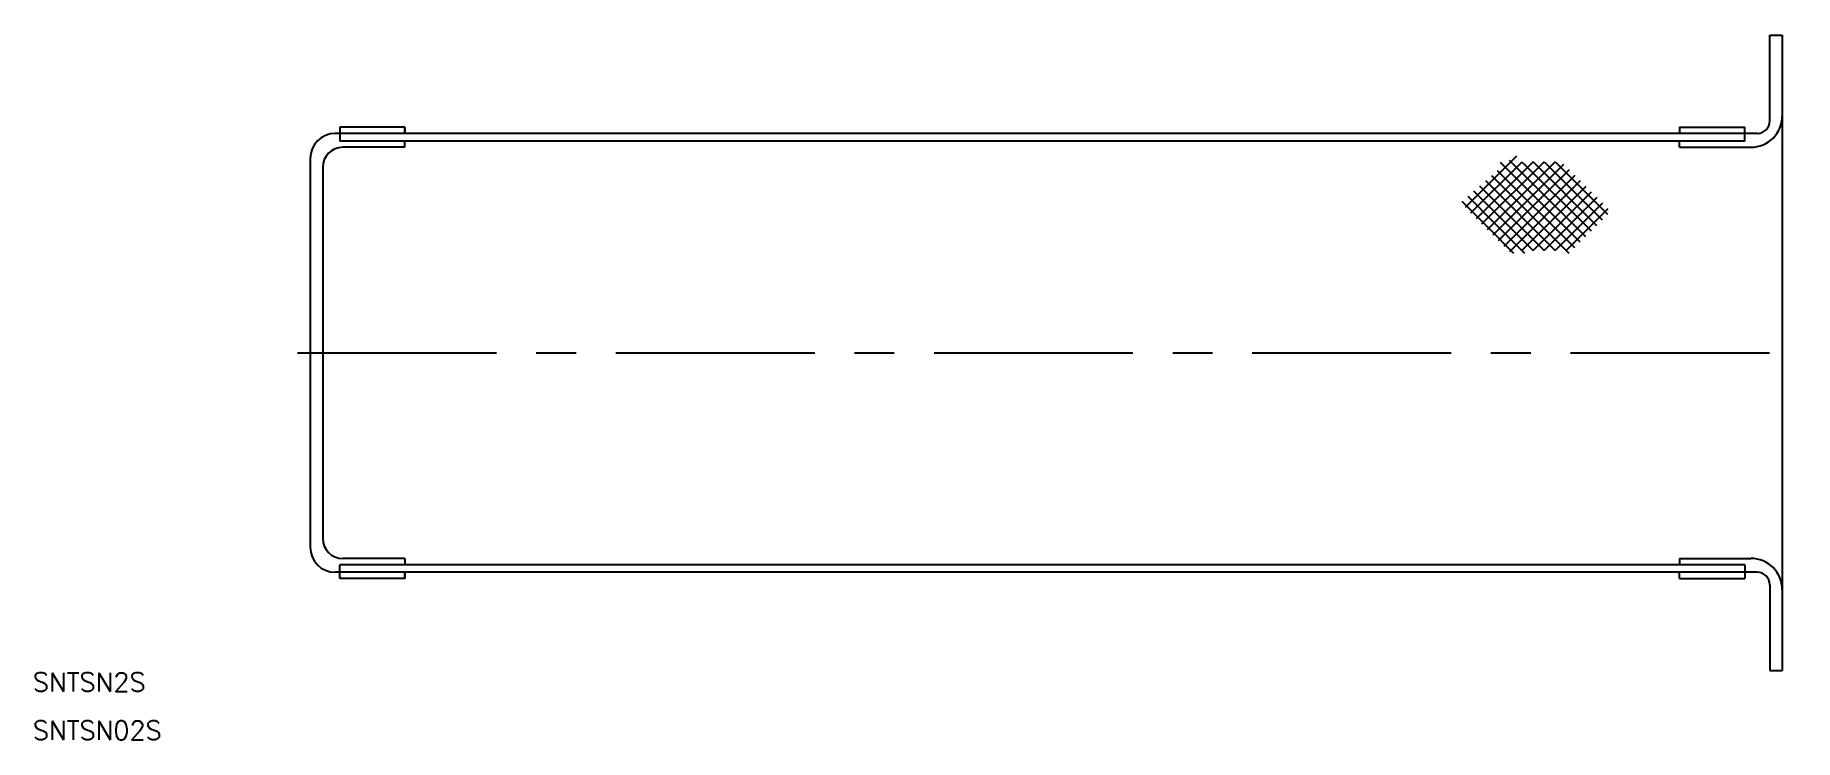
# Model space of a CAD drawing. Extents: x -44 to 237, y -62 to 51.
import ezdxf

# ---------------------------------------------------------------- set-up
doc = ezdxf.new("R2010")
doc.units = 0
doc.linetypes.add('CENTER', pattern=[50.8, 31.75, -6.35, 6.35, -6.35])
doc.layers.get('0').update_dxf_attribs({"linetype": 'CONTINUOUS'})
doc.layers.add('CENTER', color=1, linetype='CENTER')
doc.styles.get("Standard").update_dxf_attribs({"font": 'txt.shx', "height": 3, "bigfont": 'bigfont.shx'})

msp = doc.modelspace()

# ---------------------------------------------------------------- linework, layer by layer
at = {"color": 7, "linetype": 'CONTINUOUS'}
for p, q in [((233, 37), (233, 50.66)), ((233, 50.66), (235, 50.66)), ((235, 50.66), (235, -50.66)), ((231, 35), (4, 35)), ((15.1, 36), (4.71, 36)), ((4.71, 36), (4.71, 33.79)), ((229, 33.79), (4.71, 33.79)), ((15.1, 36.01), (15.1, 35)), ((15.1, 35), (15.1, 36)), ((15.1, 32.79), (15.1, 33.79)), ((218.6, 36.01), (229, 36.01)), ((218.6, 36.01), (218.6, 35)), ((218.6, 32.79), (218.6, 33.79)), ((229, 33.79), (229, 36.01)), ((0, 31), (0, -31)), ((15.1, 32.79), (5.2, 32.79)), ((192.55, 31.37), (184.36, 23.17)), ((218.6, 32.79), (230, 32.79)), ((2, 29.59), (2, -29.59)), ((193.4, 30.44), (185.24, 22.29)), ((195.21, 30.48), (186.12, 21.4)), ((196.97, 30.48), (187.01, 20.52)), ((198.74, 30.48), (187.89, 19.63)), ((188.56, 28.29), (200.93, 15.92)), ((200.09, 30.07), (188.78, 18.75)), ((189.51, 29.11), (201.82, 16.8)), ((200.98, 29.18), (189.66, 17.87)), ((189.94, 30.44), (202.7, 17.69)), ((201.86, 28.3), (190.54, 16.98)), ((191.4, 30.76), (203.59, 18.57)), ((191.4, 30.76), (203.59, 18.57)), ((193.48, 30.44), (204.47, 19.45)), ((195.21, 30.48), (205.35, 20.34)), ((195.21, 30.48), (205.35, 20.34)), ((197.02, 30.44), (206.24, 21.22)), ((198.78, 30.44), (207.12, 22.1)), ((185.73, 25.82), (195.21, 16.34)), ((186.67, 26.64), (196.97, 16.34)), ((187.62, 27.47), (198.74, 16.34)), ((187.62, 27.47), (198.74, 16.34)), ((202.74, 27.42), (191.43, 16.1)), ((203.63, 26.53), (193.44, 16.34)), ((204.51, 25.65), (195.21, 16.34)), ((183.84, 24.17), (188.14, 19.88)), ((184.78, 25), (189.02, 20.76)), ((205.4, 24.76), (196.97, 16.34)), ((206.28, 23.88), (198.74, 16.34)), ((207.16, 23), (200.51, 16.34)), ((188.14, 19.88), (192.1, 15.91)), ((189.02, 20.76), (193.87, 15.91)), ((15.1, -32.79), (5.2, -32.79)), ((15.1, -32.79), (15.1, -33.79)), ((218.6, -32.79), (230, -32.79)), ((218.6, -32.79), (218.6, -33.79)), ((231, -35), (4, -35)), ((229, -33.79), (4.71, -33.79)), ((4.71, -36), (4.71, -33.79)), ((15.1, -36), (4.71, -36)), ((15.1, -36.01), (15.1, -35)), ((15.1, -35), (15.1, -36)), ((218.6, -36.01), (218.6, -35)), ((218.6, -36.01), (229, -36.01)), ((229, -33.79), (229, -36.01)), ((233, -37), (233, -50.66)), ((233, -50.66), (235, -50.66))]:
    msp.add_line(p, q, dxfattribs=at)
for centre, radius, start, end in [((230, 37.79), 5, 270, 0), ((231, 37), 2, 270, 0), ((4, 31), 4, 90, 180), ((5.2, 29.59), 3.2, 90, 180), ((5.2, -29.59), 3.2, 180, 270), ((4, -31), 4, 180, 270), ((230, -37.79), 5, 0, 90), ((231, -37), 2, 360, 90)]:
    msp.add_arc(centre, radius, start, end, dxfattribs=at)
at = {"layer": 'CENTER', "color": 1, "linetype": 'CENTER'}
msp.add_line((-2, 0), (237, 0), dxfattribs=at)

# ---------------------------------------------------------------- texts
at = {"color": 7, "linetype": 'CONTINUOUS'}
for s, p in [('SNTSN2S', (-44.28, -54.02)), ('SNTSN02S', (-44.28, -61.71))]:
    msp.add_text(s, height=3, dxfattribs=at).set_placement(p)

doc.saveas('drawing.dxf')
